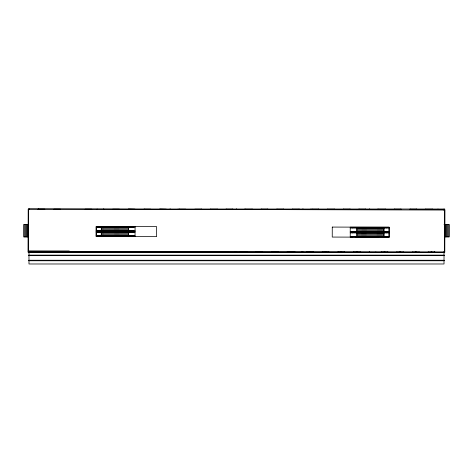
<?xml version="1.0" encoding="UTF-8"?>
<svg xmlns="http://www.w3.org/2000/svg" width="473" height="473" viewBox="0 0 473 473"><rect width="100%" height="100%" fill="white"/><g stroke="black" fill="none" stroke-linecap="round" stroke-linejoin="round"><path stroke-width="0.71" d="M444.721 236.896L444.721 252.322L28.173 251.299L28.274 209.019L444.827 210.042L444.721 252.322L28.214 252.322L28.22 251.299M38.124 209.196L44.834 209.196M53.827 209.196L60.491 209.196M85.134 209.196L91.797 209.196M112.663 209.196L119.379 209.196M135.03 209.196L128.366 209.019M144.123 209.196L150.786 209.196M166.342 209.196L159.679 209.019M179.113 209.196L185.824 209.196M194.817 209.196L201.48 209.196M210.574 209.196L217.231 209.196M226.124 209.196L232.787 209.196M245.457 209.196L252.174 209.196M261.167 209.196L267.824 209.196M276.918 209.196L283.581 209.196M292.474 209.196L299.137 209.196M311.944 209.196L318.654 209.196M327.647 209.196L334.31 209.196M343.398 209.196L350.061 209.196M358.954 209.196L365.617 209.196M378.619 209.196L385.335 209.196M394.328 209.196L400.992 209.196M410.079 209.196L416.743 209.196M425.635 209.196L432.298 209.196M142.657 209.368L400.992 209.368L400.992 209.019M444.023 209.368L410.079 209.368L410.079 209.019M444.023 209.539L444.756 209.539M444.023 224.474L449.35 224.474L449.35 236.896L444.389 236.896L444.389 224.474M98.65 226.496L96.214 226.496L96.19 236.488L156.634 236.636L156.658 226.644L96.214 226.496L96.19 236.488L98.621 236.488M132.345 226.496L135.065 226.496L135.065 231.492L96.19 231.492M97.255 226.827L134.03 226.827M97.479 226.91L133.8 226.91M97.479 226.993L133.8 226.993M96.214 227.158L135.065 227.158M351.262 227.548L388.037 227.548M351.492 227.631L387.813 227.631M351.492 227.714L387.813 227.714M351.262 227.797L388.037 227.797M350.227 227.88L389.078 227.88M96.214 230.824L135.065 230.824M97.479 230.99L133.8 230.99M97.479 231.072L133.8 231.072M97.255 231.155L134.03 231.155M350.227 231.545L389.078 231.545M351.262 231.628L388.037 231.628M351.492 231.794L387.813 231.711M97.231 231.823L134.007 231.823M351.262 231.876L388.037 231.876M97.456 231.989L133.776 231.906M97.231 232.072L134.007 232.072M96.19 232.154L135.042 232.154M350.227 232.208L352.976 232.208M386.642 232.208L389.102 232.208M351.285 232.545L388.061 232.545M351.516 232.627L387.836 232.627M351.516 232.71L387.836 232.71M350.251 232.876L389.102 232.876M96.19 235.82L135.042 235.82M97.231 235.903L134.007 235.903M97.456 235.986L133.776 235.986M97.456 236.068L133.776 236.068M97.231 236.151L134.007 236.151M132.316 236.488L135.042 236.488L135.042 231.492M350.251 236.541L389.102 236.541M351.516 236.707L387.836 236.707M351.516 236.79L387.493 236.79M351.285 236.872L388.061 236.872M355.572 237.121L378.169 237.121M387.641 237.121L389.102 237.121M351.61 237.204L350.251 237.204L350.227 227.211L389.078 227.211L389.102 237.204L387.884 237.204M69.283 250.944L28.977 250.944L28.977 263.981L444.023 263.981L444.023 251.802M28.977 251.973L444.023 251.973M40.702 252.15L47.365 252.15M56.257 252.15L62.921 252.15M72.008 252.15L78.672 252.15M87.665 252.15L94.381 252.15M107.383 252.15L114.046 252.15M122.939 252.15L129.602 252.15M138.69 252.15L145.353 252.15M154.346 252.15L161.056 252.15M173.863 252.15L180.526 252.15M189.419 252.15L196.082 252.15M205.176 252.15L211.833 252.15M220.826 252.15L227.543 252.15M240.213 252.15L246.876 252.15M255.769 252.15L262.426 252.15M271.52 252.15L278.183 252.15M287.176 252.15L293.887 252.15M306.658 252.15L313.321 252.15M322.214 252.15L328.877 252.15M337.97 252.15L344.634 252.15M353.621 252.15L360.337 252.15M381.203 252.15L387.866 252.15M396.758 252.15L403.416 252.15M412.509 252.15L419.173 252.15M428.166 252.15L434.876 252.15M28.977 255.13L444.023 255.13M28.977 255.355L444.023 255.355M28.977 255.432L444.023 255.432M28.977 255.521L444.023 255.521M28.977 255.651L444.023 255.651M28.977 260.251L444.023 260.251M28.977 260.381L444.023 260.381M28.977 260.475L444.023 260.475M28.977 260.546L444.023 260.546M28.977 260.635L444.023 260.635M28.977 260.771L444.023 260.771M448.463 224.474L448.463 236.896M447.576 224.474L447.576 236.896M446.683 224.474L446.683 236.896M445.797 224.474L445.797 236.896M444.91 224.474L444.91 236.896M444.756 224.474L444.756 209.019L28.274 209.019L28.274 224.444M444.023 209.019L444.023 210.402M443.733 251.973L443.733 252.322M437.986 209.019L437.986 209.368M434.829 251.973L434.829 252.322M434.699 251.973L434.699 252.322M432.298 209.019L432.298 209.368M431.902 251.973L431.069 251.973M428.166 251.973L428.166 252.322M425.635 209.019L425.635 209.368M419.173 251.973L419.173 252.322M416.743 209.019L416.743 209.368M416.281 251.973L415.448 251.973M412.509 251.973L412.509 252.322M403.416 251.973L403.416 252.322M400.56 251.973L399.726 251.973M396.758 251.973L396.758 252.322M394.328 209.019L394.328 209.368M387.866 251.973L387.866 252.322M386.642 227.88L386.642 227.377L352.657 227.377L352.657 227.88M386.642 231.545L386.642 232.042L352.657 232.042L352.657 231.545M386.672 232.876L386.672 232.373L352.681 232.373L352.681 232.876M386.672 236.541L386.672 236.872M385.335 209.019L385.335 209.368M384.939 251.973L384.106 251.973M384.005 227.88L384.005 231.545M384.029 232.876L384.029 236.541M383.786 232.876L383.786 236.541M383.763 227.88L383.763 231.545M382.722 232.876L382.722 236.541M382.692 227.88L382.692 231.545M382.61 232.373L382.61 232.876M382.58 227.377L382.58 227.88M382.58 231.545L382.58 232.042M381.628 227.88L381.628 231.545M381.652 232.876L381.652 236.541M381.203 251.973L381.203 252.322M380.558 227.88L380.558 231.545M380.582 232.876L380.582 236.541M379.488 227.88L379.488 231.545M379.512 232.876L379.512 236.541M378.672 209.019L378.672 209.368M378.418 227.88L378.418 231.545M378.441 232.876L378.441 236.541M377.342 209.019L377.342 209.368M377.348 227.88L377.348 231.545M377.371 232.876L377.371 236.541M376.307 232.876L376.307 236.541M376.277 227.88L376.277 231.545M375.864 251.973L375.864 252.322M375.237 232.876L375.237 236.541M375.213 227.88L375.213 231.545M374.143 227.88L374.143 231.545M374.167 232.876L374.167 236.541M373.073 227.88L373.073 231.545M373.096 232.876L373.096 236.541M372.003 227.88L372.003 231.545M372.026 232.876L372.026 236.541M370.933 227.88L370.933 231.545M370.956 232.876L370.956 236.541M369.862 227.88L369.862 231.545M369.892 232.876L369.892 236.541M369.768 209.019L369.768 209.368M369.478 209.019L369.478 209.368M369.478 251.973L369.478 252.322M369.188 251.973L369.188 252.322M368.822 232.876L368.822 236.541M368.798 227.88L368.798 231.545M367.728 227.88L367.728 231.545M367.752 232.876L367.752 236.541M366.658 227.88L366.658 231.545M366.681 232.876L366.681 236.541M365.617 209.019L365.617 209.368M365.588 227.88L365.588 231.545M365.611 232.876L365.611 236.541M364.517 227.88L364.517 231.545M364.541 232.876L364.541 236.541M363.447 227.88L363.447 231.545M363.477 232.876L363.477 236.541M362.407 232.876L362.407 236.541M362.383 227.88L362.383 231.545M361.337 232.876L361.337 236.541M361.313 227.88L361.313 231.545M360.243 227.88L360.243 231.545M360.266 232.876L360.266 236.541M360.284 251.973L360.284 252.322M359.173 227.88L359.173 231.545M359.196 232.876L359.196 236.541M358.954 209.019L358.954 209.368M358.102 227.88L358.102 231.545M358.126 232.876L358.126 236.541M357.357 251.973L356.524 251.973M357.032 227.88L357.032 231.545M357.062 232.876L357.062 236.541M356.926 227.377L356.926 227.88M356.926 231.545L356.926 232.042M356.949 232.373L356.949 232.876M356.831 227.88L356.831 231.545M356.855 232.876L356.855 236.541M353.621 251.973L353.621 252.322M352.681 236.541L352.681 236.872M350.061 209.019L350.061 209.368M344.634 251.973L344.634 252.322M343.398 209.019L343.398 209.368M341.737 251.973L340.903 251.973M337.97 251.973L337.97 252.322M334.31 209.019L334.31 209.368M328.877 251.973L328.877 252.322M327.647 209.019L327.647 209.368M326.015 251.973L325.182 251.973M322.214 251.973L322.214 252.322M318.654 209.019L318.654 209.368M313.321 251.973L313.321 252.322M311.991 209.019L311.991 209.368M310.856 209.019L310.856 209.368M310.394 251.973L309.561 251.973M306.658 251.973L306.658 252.322M303.087 209.019L303.087 209.368M303.033 251.973L303.033 252.322M302.797 209.019L302.797 209.368M302.744 251.973L302.744 252.322M301.319 251.973L301.319 252.322M299.137 209.019L299.137 209.368M294.939 251.955L294.939 252.322M293.839 251.973L293.839 252.322M292.474 209.019L292.474 209.368M290.913 251.973L290.079 251.973M287.176 251.973L287.176 252.322M283.581 209.019L283.581 209.368M278.183 251.973L278.183 252.322M276.918 209.019L276.918 209.368M275.292 251.973L274.458 251.973M271.52 251.973L271.52 252.322M267.824 209.019L267.824 209.368M262.426 251.973L262.426 252.322M261.167 209.019L261.167 209.368M259.571 251.973L258.737 251.973M255.769 251.973L255.769 252.322M252.174 209.019L252.174 209.368M246.876 251.973L246.876 252.322M245.511 209.019L245.511 209.368M244.511 209.019L244.511 209.368M243.95 251.973L243.116 251.973M240.213 251.973L240.213 252.322M236.683 251.813L236.683 252.322M236.606 209.019L236.606 209.368M236.394 251.973L236.394 252.322M236.317 209.019L236.317 209.368M234.868 251.973L234.868 252.322M232.787 209.019L232.787 209.368M228.489 251.79L228.489 252.322M227.489 251.973L227.489 252.322M226.124 209.019L226.124 209.368M224.563 251.973L223.729 251.973M220.826 251.973L220.826 252.322M217.231 209.019L217.231 209.368M211.833 251.973L211.833 252.322M210.574 209.019L210.574 209.368M208.942 251.973L208.108 251.973M205.176 251.973L205.176 252.322M201.48 209.019L201.48 209.368M196.082 251.973L196.082 252.322M193.221 251.973L192.387 251.973M189.419 251.973L189.419 252.322M180.526 251.973L180.526 252.322M179.161 209.019L179.161 209.368M178.061 209.019L178.061 209.391M177.6 251.973L176.766 251.973M173.863 251.973L173.863 252.322M170.256 209.019L170.256 209.368M170.203 251.648L170.203 252.322M169.967 209.019L169.967 209.368M169.913 251.973L169.913 252.322M168.524 251.973L168.524 252.322M162.144 251.63L162.144 252.322M161.009 251.973L161.009 252.322M158.083 251.973L157.249 251.973M154.346 251.973L154.346 252.322M145.353 251.973L145.353 252.322M144.123 209.019L144.123 209.368M142.462 251.973L141.628 251.973M138.69 251.973L138.69 252.322M132.635 227.158L132.635 226.662L98.65 226.662L98.65 227.158M132.635 230.824L132.635 231.327L98.65 231.327L98.65 230.824M132.611 232.154L132.611 231.658L98.621 231.658L98.621 232.154M132.611 235.82L132.611 236.323L98.621 236.323L98.621 235.82M129.602 251.973L129.602 252.322M128.461 227.158L128.461 230.824M128.372 226.662L128.372 227.158M128.372 230.824L128.372 231.327M128.437 232.154L128.437 235.82M128.343 231.658L128.343 232.154M128.343 235.82L128.343 236.323M128.26 227.158L128.26 230.824M128.26 231.327L128.23 231.658M128.23 232.154L128.23 235.82M127.19 227.158L127.19 230.824M127.166 232.154L127.166 235.82M126.74 251.973L125.907 251.973M126.12 227.158L126.12 230.824M126.096 232.154L126.096 235.82M125.049 227.158L125.049 230.824M125.026 232.154L125.026 235.82M123.979 227.158L123.979 230.824M123.956 232.154L123.956 235.82M122.909 227.158L122.909 230.824M122.885 232.154L122.885 235.82M122.939 251.973L122.939 252.322M121.845 227.158L121.845 230.824M121.815 232.154L121.815 235.82M120.775 227.158L120.775 230.824M120.751 232.154L120.751 235.82M119.704 227.158L119.704 230.824M119.681 232.154L119.681 235.82M118.634 227.158L118.634 230.824M118.611 232.154L118.611 235.82M117.564 227.158L117.564 230.824M117.541 232.154L117.541 235.82M116.494 227.158L116.494 230.824M116.47 232.154L116.47 235.82M115.43 227.158L115.43 230.824M115.4 232.154L115.4 235.82M114.36 227.158L114.36 230.824M114.336 232.154L114.336 235.82M114.046 251.973L114.046 252.322M113.289 227.158L113.289 230.824M113.266 232.154L113.266 235.82M112.219 227.158L112.219 230.824M112.196 232.154L112.196 235.82M111.149 227.158L111.149 230.824M111.125 232.154L111.125 235.82M111.12 251.973L110.286 251.973M110.079 227.158L110.079 230.824M110.055 232.154L110.055 235.82M109.015 227.158L109.015 230.824M108.985 232.154L108.985 235.82M107.945 227.158L107.945 230.824M107.921 232.154L107.921 235.82M107.383 251.973L107.383 252.322M106.874 227.158L106.874 230.824M106.851 232.154L106.851 235.82M105.804 227.158L105.804 230.824M105.781 232.154L105.781 235.82M104.734 227.158L104.734 230.824M104.71 232.154L104.71 235.82M103.812 209.019L103.812 209.368M103.664 227.158L103.664 230.824M103.64 232.154L103.64 235.82M103.522 209.019L103.522 209.368M103.522 251.482L103.522 252.322M103.232 251.973L103.232 252.322M102.712 226.662L102.712 227.158M102.712 230.824L102.712 231.327M102.682 231.658L102.682 232.154M102.682 235.82L102.682 236.323M102.6 227.158L102.6 230.824M102.6 231.327L102.576 231.658M102.576 232.154L102.576 235.82M102.044 251.973L102.044 252.322M101.529 227.158L101.529 230.824M101.506 232.154L101.506 235.82M101.287 227.158L101.287 230.824M101.263 232.154L101.263 235.82M97.136 209.019L97.136 209.368M95.658 251.465L95.658 252.322M94.328 251.973L94.328 252.322M91.401 251.973L90.568 251.973M87.665 251.973L87.665 252.322M78.672 251.973L78.672 252.322M75.781 251.973L74.947 251.973M72.008 251.973L72.008 252.322M62.921 251.973L62.921 252.322M60.059 251.973L59.226 251.973M56.257 251.973L56.257 252.322M47.365 251.973L47.365 252.322M44.438 251.973L43.605 251.973M40.702 251.973L40.702 252.322M38.301 209.019L38.301 209.368M38.171 209.019L38.171 209.368M35.363 251.973L35.363 252.322M35.014 251.973L35.014 252.322M29.267 209.025L29.267 209.368M28.977 209.019L28.977 209.368M28.214 236.932L28.214 252.322M28.09 224.444L28.09 236.932M27.203 224.444L27.203 236.932M26.317 224.444L26.317 236.932M25.424 224.444L25.424 236.932M24.537 224.444L24.537 236.932M332.265 227.075L332.241 237.068L389.102 237.204L389.125 227.211L332.265 227.075M28.599 224.444L23.65 224.444L23.65 236.932L28.599 236.932L28.599 224.444"/></g></svg>
